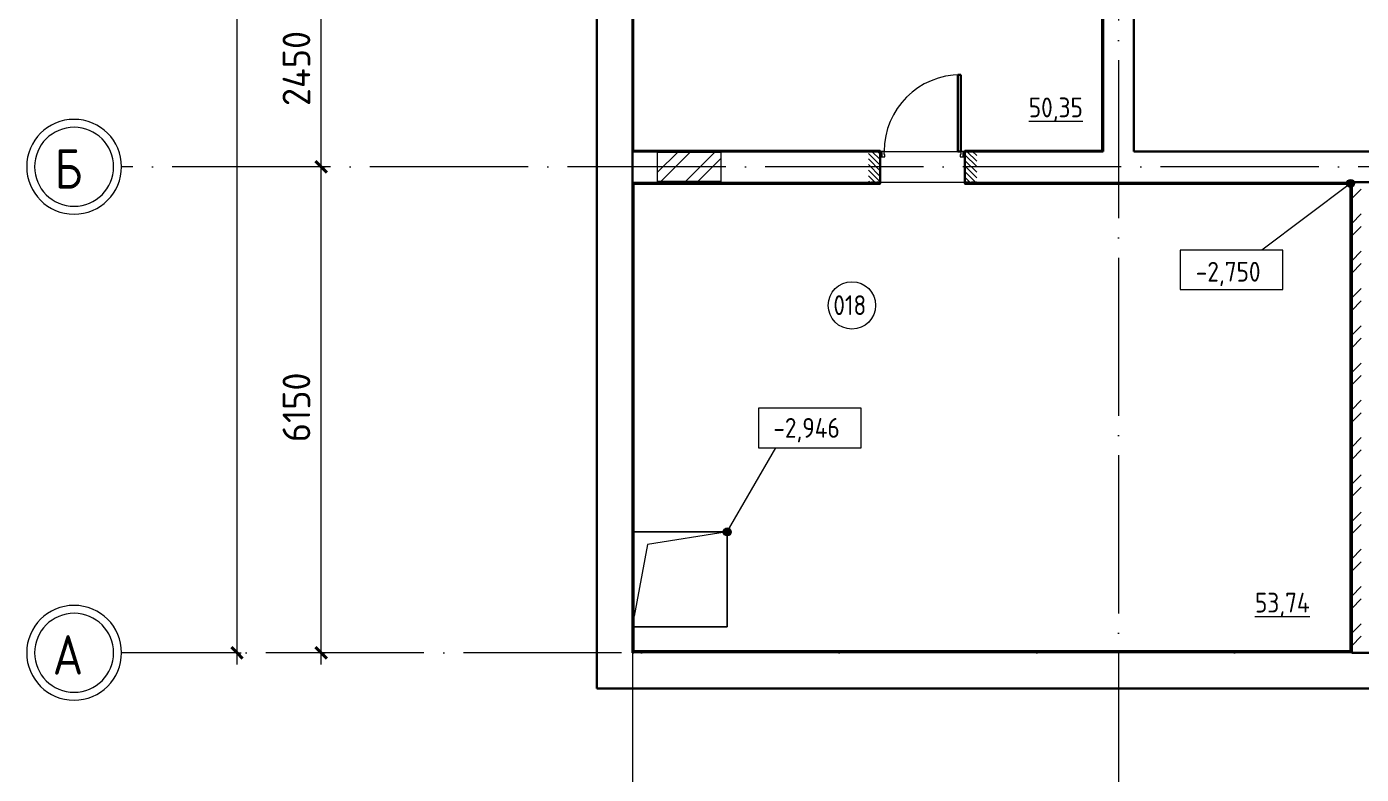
# Model space of a CAD drawing. Header units: millimetres. Extents: x -325553 to 627452, y -28539 to 738858.
# Drawn here: x -244987 to -228106, y 147683 to 157143 of the extents above; entities that cross this region are included whole.
import ezdxf

# ---------------------------------------------------------------- set-up
doc = ezdxf.new("R2010")
doc.units = ezdxf.units.MM
for name, pattern in [('ADSK_Линия сетки', [25, 20, -2.5, 0, -2.5]), ('ADSK_Штриховая_ш2 п1_5', [4.5, 3, -1.5]), ('штриховаяX2', [1.5, 1, -0.5])]:
    doc.linetypes.add(name, pattern=pattern)
for name, color, linetype, lineweight in [('RC-Линии_связи-Адресные', 5, 'Continuous', 30), ('Аннотация', 7, 'Continuous', 18), ('Двери', 252, 'Continuous', 9), ('Марки помещений', 252, 'Continuous', 20), ('Ограждение', 252, 'Continuous', 9), ('Оси', 252, 'Continuous', 9), ('Отметки', 7, 'Continuous', 9), ('Перекрытие', 252, 'Continuous', 18), ('Размеры', 7, 'Continuous', 9), ('Стены наружные', 7, 'Continuous', 18)]:
    doc.layers.add(name, color=color, linetype=linetype, lineweight=lineweight)
doc.styles.add('GOST Common', font='', dxfattribs={"width": 0.9, "height": 500})
doc.styles.add('GOST Common_1', font='', dxfattribs={"height": 250})
doc.styles.add('GOST Common_2', font='', dxfattribs={"width": 0.9, "height": 250})
doc.styles.get('GOST Common').set_extended_font_data('GOST type B')
doc.styles.get('GOST Common_1').set_extended_font_data('GOST type B')
doc.styles.get('GOST Common_2').set_extended_font_data('GOST type B')
pattern_1 = [(0, (-254552.16, -13348), (0, 600), []), (90, (-254552.16, -13348), (-600, 4e-14), [])]

# ---------------------------------------------------------------- blocks, each defined once
blk = doc.blocks.new('подвал')
at = {"layer": 'Двери', "lineweight": 18, "true_color": 0x636466}
h = blk.add_hatch(dxfattribs=at)
h.set_pattern_fill('FP_21', color=251, angle=180, style=0, pattern_type=2)
h.set_pattern_definition([(135, (-234396.95, -14888.094), (35.3553, 35.3553), [])])
h.paths.add_polyline_path([(-235082, -15083), (-234932, -15083), (-234932, -14693), (-235082, -14693)])
h.paths.add_polyline_path([(-233712, -15083), (-233712, -14693), (-233862, -14693), (-233862, -15083)])
at = {"layer": 'Ограждение', "true_color": 0x636466}
h = blk.add_hatch(dxfattribs=at)
h.set_pattern_fill('FP_34', color=251, style=0, pattern_type=2)
h.set_pattern_definition(pattern_1)
h.paths.add_polyline_path([(-238052, -21023), (-238042, -21013), (-238042, -15108), (-238052, -15098), (-238052, -19244)])
h = blk.add_hatch(dxfattribs=at)
h.set_pattern_fill('FP_34', color=251, style=0, pattern_type=2)
h.set_pattern_definition(pattern_1)
h.paths.add_polyline_path([(-234932, -15108), (-234932, -15098), (-238052, -15098), (-238042, -15108), (-236334, -15108)])
h = blk.add_hatch(dxfattribs=at)
h.set_pattern_fill('FP_34', color=251, style=0, pattern_type=2)
h.set_pattern_definition(pattern_1)
h.paths.add_polyline_path([(-233862, -15108), (-228992, -15108), (-228982, -15098), (-233862, -15098)])
h = blk.add_hatch(dxfattribs=at)
h.set_pattern_fill('FP_34', color=251, style=0, pattern_type=2)
h.set_pattern_definition(pattern_1)
h.paths.add_polyline_path([(-228982, -21023), (-228982, -15098), (-228992, -15108), (-228992, -21013)])
h = blk.add_hatch(dxfattribs=at)
h.set_pattern_fill('FP_34', color=251, style=0, pattern_type=2)
h.set_pattern_definition(pattern_1)
h.paths.add_polyline_path([(-228982, -21023), (-228992, -21013), (-238042, -21013), (-238052, -21023), (-231812, -21023)])
at = {"layer": 'Отметки', "true_color": 0x636466}
h = blk.add_hatch(color=251, dxfattribs=at)
edge = h.paths.add_edge_path()
edge.add_arc((-228982, -15098), 50, 0, 360)
h = blk.add_hatch(color=251, dxfattribs=at)
edge = h.paths.add_edge_path()
edge.add_arc((-236867, -19508), 50, 0, 360)
at = {"color": 251, "lineweight": 18, "true_color": 0x636466}
for p, q in [((-238042, -19508), (-236867, -19508)), ((-236867, -19508), (-237874, -19668)), ((-236867, -19508), (-236867, -20708)), ((-237874, -19668), (-238042, -20573)), ((-236867, -20708), (-238042, -20708))]:
    blk.add_line(p, q, dxfattribs=at)
at = {"layer": 'Аннотация', "color": 251, "lineweight": 20, "true_color": 0x636466, "extrusion": (0, 0, -1)}
for p, q in [((-231140, -15942), (-231140, -16442)), ((-229840, -15942), (-231140, -15942)), ((-229840, -16442), (-229840, -15942)), ((-231140, -16442), (-229840, -16442)), ((-235171, -17944), (-236471, -17944)), ((-236471, -17944), (-236471, -18444)), ((-235171, -18444), (-235171, -17944)), ((-236471, -18444), (-235171, -18444))]:
    blk.add_line(p, q, dxfattribs=at)
at = {"layer": 'Двери', "color": 251, "lineweight": 30, "true_color": 0x636466}
for p, q in [((-233912, -13723), (-233952, -13723)), ((-233952, -13723), (-233952, -14693)), ((-233912, -14693), (-233912, -13723)), ((-233952, -14693), (-233912, -14693))]:
    blk.add_line(p, q, dxfattribs=at)
at = {"layer": 'Двери', "color": 251, "linetype": 'ADSK_Штриховая_ш2 п1_5', "true_color": 0x636466}
for p, q in [((-235082, -14693), (-234932, -14693)), ((-234932, -14693), (-234932, -15083)), ((-233862, -14693), (-233712, -14693)), ((-233862, -15083), (-233862, -14693)), ((-234932, -15083), (-235082, -15083)), ((-233712, -15083), (-233862, -15083))]:
    blk.add_line(p, q, dxfattribs=at)
at = {"layer": 'Двери', "color": 251, "true_color": 0x636466}
for p, q in [((-234912, -14693), (-234932, -14693)), ((-234932, -14693), (-234932, -14763)), ((-234932, -14763), (-234912, -14763)), ((-234882, -14693), (-234912, -14693)), ((-234912, -14693), (-234912, -14763)), ((-234912, -14763), (-234912, -14693)), ((-234912, -14763), (-234872, -14763)), ((-234882, -14733), (-234882, -14693)), ((-234872, -14733), (-234882, -14733)), ((-234872, -14763), (-234872, -14733)), ((-233912, -14733), (-233922, -14733)), ((-233922, -14733), (-233922, -14763)), ((-233922, -14763), (-233882, -14763)), ((-233882, -14693), (-233912, -14693)), ((-233912, -14693), (-233912, -14733)), ((-233882, -14763), (-233882, -14693)), ((-233862, -14693), (-233882, -14693)), ((-233882, -14693), (-233882, -14763)), ((-233882, -14763), (-233862, -14763)), ((-233862, -14763), (-233862, -14693))]:
    blk.add_line(p, q, dxfattribs=at)
blk.add_arc((-233912, -14693), 970, 90, 180, dxfattribs=at)
at = {"layer": 'Марки помещений', "color": 251, "true_color": 0x636466}
blk.add_circle((-235290, -16642), 300, dxfattribs=at)
at = {"layer": 'Ограждение', "color": 251, "true_color": 0x636466}
for p, q in [((-238052, -15098), (-238042, -15108)), ((-238042, -15108), (-238052, -15098)), ((-238042, -21013), (-238042, -15108)), ((-238042, -15108), (-234932, -15108)), ((-234932, -15098), (-234932, -15108)), ((-233862, -15108), (-233862, -15098)), ((-233862, -15108), (-228992, -15108)), ((-228982, -15098), (-228992, -15108)), ((-228992, -15108), (-228982, -15098)), ((-228992, -15108), (-228992, -21013)), ((-238052, -21023), (-238042, -21013)), ((-238042, -21013), (-238052, -21023)), ((-228992, -21013), (-238042, -21013)), ((-228982, -21023), (-228992, -21013)), ((-228992, -21013), (-228982, -21023))]:
    blk.add_line(p, q, dxfattribs=at)
at = {"layer": 'Оси', "color": 251, "linetype": 'ADSK_Линия сетки', "ltscale": 100, "true_color": 0x636466}
for p, q in [((-238067, -3538), (-238067, -28468)), ((-231917, -3538), (-231917, -28468)), ((-174384, -14888), (-244528, -14888)), ((-168200, -21038), (-244528, -21038))]:
    blk.add_line(p, q, dxfattribs=at)
at = {"layer": 'Оси', "color": 251, "lineweight": 20, "true_color": 0x636466}
for centre, radius, start, end in [((-245128, -14888), 600, 90, 270), ((-245128, -14888), 600, 270, 90), ((-245128, -14888), 500, 90, 270), ((-245128, -14888), 500, 270, 90), ((-245128, -21038), 600, 90, 270), ((-245128, -21038), 500, 90, 270), ((-245128, -21038), 600, 270, 90), ((-245128, -21038), 500, 270, 90)]:
    blk.add_arc(centre, radius, start, end, dxfattribs=at)
at = {"layer": 'Отметки', "color": 251, "lineweight": 20, "true_color": 0x636466}
for p, q in [((-228982, -15098), (-230103, -15942)), ((-230103, -15942), (-230490, -15942)), ((-236867, -19508), (-236252, -18444)), ((-236252, -18444), (-235821, -18444))]:
    blk.add_line(p, q, dxfattribs=at)
at = {"layer": 'Отметки', "color": 251, "true_color": 0x636466}
for centre in [(-228982, -15098), (-236867, -19508)]:
    blk.add_circle(centre, 50, dxfattribs=at)
at = {"layer": 'Перекрытие', "color": 251, "true_color": 0x636466}
for p, q in [((-234882, -14693), (-233912, -14693)), ((-234932, -15083), (-233862, -15083)), ((-236867, -19508), (-238042, -19508)), ((-236867, -20708), (-236867, -19508)), ((-238042, -20708), (-236867, -20708))]:
    blk.add_line(p, q, dxfattribs=at)
at = {"layer": 'Размеры', "color": 251, "lineweight": 20, "true_color": 0x636466}
for p, q in [((-243067, -21188), (-243067, 26112)), ((-242004, -14888), (-242004, -12438)), ((-242004, -14888), (-242154, -14888)), ((-242004, -14888), (-242154, -14888)), ((-242004, -21188), (-242004, -14888)), ((-242004, -14888), (-241954, -14888)), ((-242004, -14888), (-241954, -14888)), ((-243067, -21038), (-243217, -21038)), ((-243067, -21038), (-243017, -21038)), ((-242004, -21038), (-242154, -21038)), ((-242004, -21038), (-241954, -21038))]:
    blk.add_line(p, q, dxfattribs=at)
at = {"layer": 'Размеры', "color": 251, "lineweight": 40, "true_color": 0x636466}
for p, q in [((-242004, -14888), (-242075, -14817)), ((-242004, -14888), (-242075, -14817)), ((-242004, -14888), (-241933, -14959)), ((-242004, -14888), (-241933, -14959)), ((-243067, -21038), (-243137, -20967)), ((-243067, -21038), (-242996, -21109)), ((-242004, -21038), (-242075, -20967)), ((-242004, -21038), (-241933, -21109))]:
    blk.add_line(p, q, dxfattribs=at)
at = {"layer": 'Стены наружные', "color": 251, "lineweight": 30, "true_color": 0x636466}
for p, q in [((-238517, -5788), (-238517, -21488)), ((-238067, -6238), (-238067, -21038)), ((-231722, -14693), (-231722, -10878)), ((-232112, -11028), (-232112, -14693)), ((-237747, -14693), (-238067, -14693)), ((-237747, -14698), (-237747, -14693)), ((-236947, -14698), (-237747, -14698)), ((-234932, -14693), (-236947, -14693)), ((-236947, -14693), (-236947, -14698)), ((-234932, -15098), (-234932, -14693)), ((-232112, -14693), (-233862, -14693)), ((-233862, -14693), (-233862, -15098)), ((-220872, -14693), (-231722, -14693)), ((-238052, -15098), (-234932, -15098)), ((-238052, -21023), (-238052, -15098)), ((-237747, -15083), (-237747, -15078)), ((-237747, -15078), (-236947, -15078)), ((-236947, -15083), (-237747, -15083)), ((-236947, -15078), (-236947, -15083)), ((-233862, -15098), (-228982, -15098)), ((-221262, -15083), (-228982, -15083)), ((-228982, -15098), (-228982, -21023)), ((-228967, -15083), (-228967, -21038)), ((-238052, -21038), (-238067, -21038)), ((-228982, -21023), (-238052, -21023)), ((-187662, -21038), (-228967, -21038)), ((-238517, -21488), (-170017, -21488))]:
    blk.add_line(p, q, dxfattribs=at)
at = {"layer": 'Стены наружные', "color": 251, "true_color": 0x636466}
for p, q in [((-238052, -6253), (-238052, -14678)), ((-232127, -14678), (-232127, -11028)), ((-238052, -14678), (-234932, -14678)), ((-234932, -14693), (-234932, -14678)), ((-233862, -14678), (-232127, -14678)), ((-233862, -14678), (-233862, -14693)), ((-237747, -14693), (-236947, -14693)), ((-237747, -15078), (-237747, -14698)), ((-236947, -14698), (-236947, -15078)), ((-234882, -14693), (-233912, -14693)), ((-238067, -15083), (-237747, -15083)), ((-236947, -15083), (-228982, -15083)), ((-228967, -21038), (-238052, -21038))]:
    blk.add_line(p, q, dxfattribs=at)
at = {"layer": 'Стены наружные', "color": 251, "linetype": 'Continuous', "lineweight": 9, "true_color": 0x636466}
for p, q in [((-237747, -14956), (-237489, -14698)), ((-237712, -15078), (-237332, -14698)), ((-237398, -15078), (-237018, -14698)), ((-237241, -15078), (-236947, -14784)), ((-237698, -15098), (-237683, -15083)), ((-237274, -15098), (-237259, -15083)), ((-236850, -15098), (-236835, -15083)), ((-236426, -15098), (-236411, -15083)), ((-236001, -15098), (-235986, -15083)), ((-235577, -15098), (-235562, -15083)), ((-235153, -15098), (-235138, -15083)), ((-233456, -15098), (-233441, -15083)), ((-233031, -15098), (-233016, -15083)), ((-232607, -15098), (-232592, -15083)), ((-232183, -15098), (-232168, -15083)), ((-231759, -15098), (-231744, -15083)), ((-231334, -15098), (-231319, -15083)), ((-230910, -15098), (-230895, -15083)), ((-230486, -15098), (-230471, -15083)), ((-230062, -15098), (-230047, -15083)), ((-229637, -15098), (-229622, -15083)), ((-229213, -15098), (-229198, -15083)), ((-228967, -15134), (-228916, -15083)), ((-228967, -15291), (-228847, -15171)), ((-228982, -15291), (-228967, -15276)), ((-238067, -15467), (-238052, -15452)), ((-228967, -15605), (-228847, -15485)), ((-228967, -15762), (-228847, -15642)), ((-228982, -15716), (-228967, -15701)), ((-238067, -15891), (-238052, -15876)), ((-228967, -16077), (-228847, -15957)), ((-228982, -16140), (-228967, -16125)), ((-228967, -16234), (-228847, -16114)), ((-238067, -16315), (-238052, -16300)), ((-228967, -16548), (-228847, -16428)), ((-228982, -16564), (-228967, -16549)), ((-228967, -16705), (-228847, -16585)), ((-238067, -16740), (-238052, -16725)), ((-228982, -16988), (-228967, -16973)), ((-228967, -17019), (-228847, -16899)), ((-238067, -17164), (-238052, -17149)), ((-228967, -17177), (-228847, -17057)), ((-228967, -17491), (-228847, -17371)), ((-228982, -17413), (-228967, -17398)), ((-228967, -17648), (-228847, -17528)), ((-238067, -17588), (-238052, -17573)), ((-228982, -17837), (-228967, -17822)), ((-228967, -17962), (-228847, -17842)), ((-238067, -18012), (-238052, -17997)), ((-228967, -18120), (-228847, -18000)), ((-228982, -18261), (-228967, -18246)), ((-228967, -18434), (-228847, -18314)), ((-238067, -18437), (-238052, -18422)), ((-228967, -18591), (-228847, -18471)), ((-228982, -18685), (-228967, -18670)), ((-238067, -18861), (-238052, -18846)), ((-228967, -18905), (-228847, -18785)), ((-228967, -19062), (-228847, -18942)), ((-228982, -19110), (-228967, -19095)), ((-238067, -19285), (-238052, -19270)), ((-228967, -19377), (-228847, -19257)), ((-228982, -19534), (-228967, -19519)), ((-228967, -19534), (-228847, -19414)), ((-238067, -19709), (-238052, -19694)), ((-228967, -19848), (-228847, -19728)), ((-228967, -20005), (-228847, -19885)), ((-228982, -19958), (-228967, -19943)), ((-238067, -20134), (-238052, -20119)), ((-228967, -20320), (-228847, -20200)), ((-228982, -20382), (-228967, -20367)), ((-228967, -20477), (-228847, -20357)), ((-238067, -20558), (-238052, -20543)), ((-228967, -20791), (-228847, -20671)), ((-228982, -20807), (-228967, -20792)), ((-228967, -20948), (-228847, -20828)), ((-238067, -20982), (-238052, -20967)), ((-237699, -21038), (-237684, -21023)), ((-237274, -21038), (-237259, -21023)), ((-236850, -21038), (-236835, -21023)), ((-236426, -21038), (-236411, -21023)), ((-236002, -21038), (-235987, -21023)), ((-235577, -21038), (-235562, -21023)), ((-235153, -21038), (-235138, -21023)), ((-234729, -21038), (-234714, -21023)), ((-234305, -21038), (-234290, -21023)), ((-233880, -21038), (-233865, -21023)), ((-233456, -21038), (-233441, -21023)), ((-233032, -21038), (-233017, -21023)), ((-232607, -21038), (-232592, -21023)), ((-232183, -21038), (-232168, -21023)), ((-231759, -21038), (-231744, -21023)), ((-231335, -21038), (-231320, -21023)), ((-230910, -21038), (-230895, -21023)), ((-230486, -21038), (-230471, -21023)), ((-230062, -21038), (-230047, -21023)), ((-229638, -21038), (-229623, -21023)), ((-229213, -21038), (-229198, -21023))]:
    blk.add_line(p, q, dxfattribs=at)
at = {"layer": 'Марки помещений', "color": 251, "true_color": 0x636466, "style": 'GOST Common_2', "width": 0.9}
for s, p in [('%%U50,35', (-233053, -14262)), ('018', (-235525, -16764)), ('%%U53,74', (-230192, -20528))]:
    blk.add_text(s, height=250, dxfattribs=at).set_placement(p)
at = {"layer": 'Оси', "color": 251, "true_color": 0x636466, "style": 'GOST Common', "width": 0.9}
for s, p in [('Б', (-245375, -15164)), ('А', (-245399, -21314))]:
    blk.add_text(s, height=500, dxfattribs=at).set_placement(p)
at = {"layer": 'Отметки', "color": 251, "true_color": 0x636466, "style": 'GOST Common_2', "width": 0.9}
for s, p in [('-2,750', (-230941, -16341)), ('-2,946', (-236284, -18317))]:
    blk.add_text(s, height=250, dxfattribs=at).set_placement(p)
at = {"layer": 'Размеры', "color": 251, "lineweight": 20, "true_color": 0x636466, "char_height": 350, "attachment_point": 1, "rotation": 90, "line_spacing_factor": 1.022761, "style": 'GOST Common_1'}
for s, insert, width in [('2450', (-242491, -14120), 1095.38), ('6150', (-242491, -18372), 980.83)]:
    blk.add_mtext(s, dxfattribs=dict(at, insert=insert, width=width))

msp = doc.modelspace()

# ---------------------------------------------------------------- block references
at = {"layer": 'RC-Линии_связи-Адресные', "color": 92, "linetype": 'штриховаяX2', "ltscale": 2}
msp.add_blockref('подвал', (740.6, 170258), dxfattribs=at)

doc.saveas('drawing.dxf')
